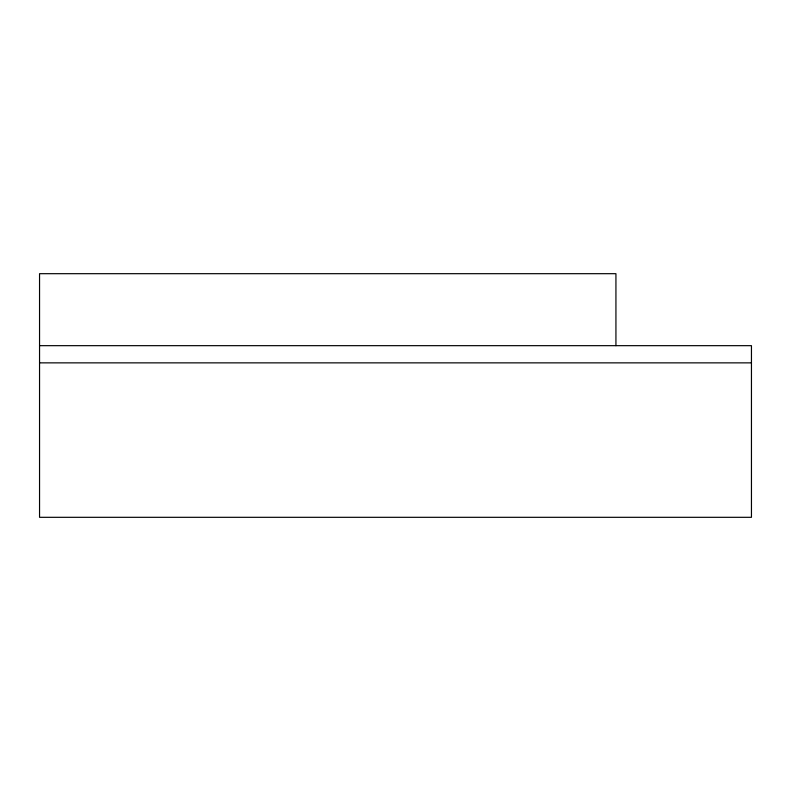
<?xml version="1.0" encoding="UTF-8"?>
<svg xmlns="http://www.w3.org/2000/svg" width="791" height="791" viewBox="0 0 791 791"><rect width="100%" height="100%" fill="white"/><g stroke="black" fill="none" stroke-linecap="round" stroke-linejoin="round"><path stroke-width="1.19" d="M39.55 345.667L751.45 345.667L751.45 517.314L39.55 517.314L39.55 273.686L615.932 273.686L615.932 345.667M39.55 362.861L751.45 362.861"/></g></svg>
